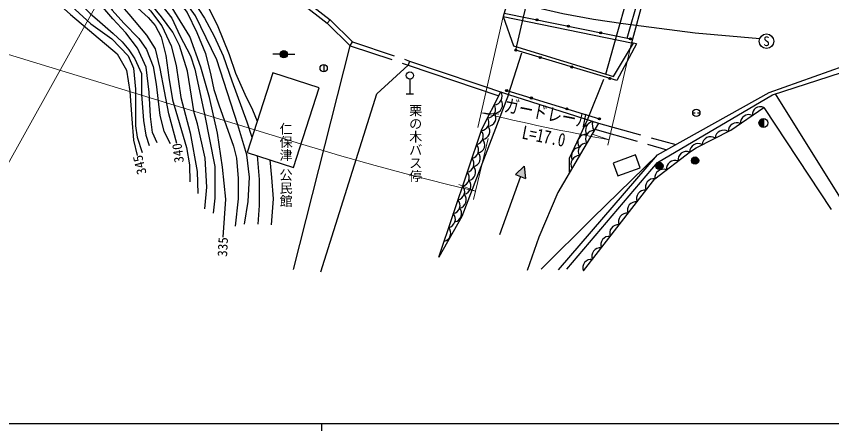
# Model space of a CAD drawing. Units: millimetres at full size, sheet at 1:1000; details may follow other scales. Extents: x 40000 to 680000, y 20000 to 380000.
# Drawn here: x 226160 to 337930, y 204000 to 260834 of the extents above; entities that cross this region are included whole.
import ezdxf
from ezdxf.enums import TextEntityAlignment as Align

# ---------------------------------------------------------------- set-up
doc = ezdxf.new("R2010")
doc.units = ezdxf.units.MM
doc.header["$LTSCALE"] = 1000
doc.linetypes.add('DASHED', pattern=[7.5, 6, -1.5])
for name, color, linetype, lineweight in [('M-BGD', 7, 'Continuous', 25), ('M-STR-HTXT', 7, 'Continuous', 13), ('M-STR-STR1', 1, 'Continuous', 25), ('M-STR-STRC', 7, 'Continuous', 25), ('M-TTL-BAND', 7, 'Continuous', 25)]:
    doc.layers.add(name, color=color, linetype=linetype, lineweight=lineweight)
doc.layers.add('M-BMK-HTXT', color=7, linetype='Continuous')
doc.styles.add('@ＭＳ ゴシック', font='')
doc.styles.add('ＭＳ ゴシック', font='')
doc.styles.get('@ＭＳ ゴシック').set_extended_font_data('@MS Gothic')
doc.styles.get('ＭＳ ゴシック').set_extended_font_data('MS Gothic')

msp = doc.modelspace()

# ---------------------------------------------------------------- hatches: boundary and pattern name
at = {"layer": 'M-BGD'}
for points in [[(297393, 260349, -0.41421), (297543, 260499, -0.41421), (297693, 260349, -1)], [(301682, 259473, -0.41421), (301832, 259623, -0.41421), (301982, 259473, -1)], [(306121, 258567, -0.41421), (306271, 258717, -0.41421), (306421, 258567, -1)], [(310187, 257737, -0.41421), (310337, 257887, -0.41421), (310487, 257737, -1)], [(262322, 255624, -0.41421), (262822, 256124, -0.41421), (263322, 255624, -1)], [(294480, 256191, -0.41421), (294630, 256341, -0.41421), (294780, 256191, -1)], [(297840, 255179, -0.41421), (297990, 255329, -0.41421), (298140, 255179, -1)], [(302160, 253879, -0.41421), (302310, 254029, -0.41421), (302460, 253879, -1)], [(307367, 252312, -0.41421), (307517, 252462, -0.41421), (307667, 252312, -1)], [(293229, 250649, -0.41421), (293379, 250799, -0.41421), (293529, 250649, -1)], [(296619, 249617, -0.41421), (296769, 249767, -0.41421), (296919, 249617, -1)], [(301471, 248140, -0.41421), (301621, 248290, -0.41421), (301771, 248140, -1)], [(305942, 246778, -0.41421), (306092, 246928, -0.41421), (306242, 246778, -1)], [(328565, 246803), (328565, 245603, -1)], [(318700, 241046, -0.41421), (319200, 241546, -0.41421), (319700, 241046, -1)], [(313815, 240309, -0.41421), (314315, 240809, -0.41421), (314815, 240309, -1)], [(295975, 238611), (295780, 240276), (294565, 239121)]]:
    msp.add_hatch(color=256, dxfattribs=at).paths.add_polyline_path(points)

# ---------------------------------------------------------------- linework, layer by layer
at = {"layer": 'M-BGD', "linetype": 'DASHED'}
for p, q in [((295687, 260728), (297710, 269413)), ((308416, 258129), (310978, 267174)), ((309881, 257830), (312332, 266470)), ((272250, 257325), (280077, 254690)), ((271929, 256800), (279887, 254124)), ((293624, 250129), (295631, 256379)), ((304477, 246643), (306977, 252882)), ((305947, 246171), (316579, 243241)), ((305479, 245372), (315312, 242534))]:
    msp.add_line(p, q, dxfattribs=at)
at = {"layer": 'M-BGD'}
for p, q in [((294630, 256191), (295687, 260728)), ((268794, 259889), (269191, 260341)), ((271929, 256800), (272250, 257325)), ((306977, 252882), (308416, 258129)), ((311164, 257061), (310481, 257200)), ((264154, 226116), (271929, 256800)), ((262322, 255624), (261322, 255624)), ((263322, 255624), (264322, 255624)), ((268293, 254231), (268293, 253231)), ((280077, 254690), (279887, 254124)), ((279887, 254124), (292308, 249947)), ((280077, 254690), (293624, 250129)), ((280117, 252223), (280117, 250223)), ((293379, 250649), (306092, 246778)), ((279617, 250223), (280617, 250223)), ((293624, 250129), (305947, 246171)), ((339257, 235703), (330210, 250189)), ((328606, 248312), (337852, 234323)), ((318873, 247604), (319198, 247604)), ((319548, 247604), (319873, 247604)), ((328565, 246803), (328565, 245603)), ((300504, 226077), (314035, 241821)), ((295780, 240276), (294565, 239121)), ((295780, 240276), (295975, 238611)), ((295270, 238866), (292377, 230873)), ((294565, 239121), (295975, 238611))]:
    msp.add_line(p, q, dxfattribs=at)
for points in [[(257452, 232348), (257952, 235431), (258148, 238787), (257745, 241856), (256508, 245931), (253625, 254853), (250729, 260913), (248487, 264033), (246375, 267095), (242745, 271600), (241561, 273562), (240313, 275113)], [(241821, 275630), (243180, 274022), (244986, 270594), (246924, 267448), (248869, 265066), (250400, 262967), (251962, 260571), (253294, 258091), (254527, 255419), (255691, 251980), (257765, 246343), (258455, 244244)], [(241949, 276055), (244271, 274079), (245844, 271652), (247342, 268714), (248367, 267120), (250157, 264693), (252371, 262269), (253690, 259641), (255359, 255604), (256203, 253028), (257471, 250163), (258521, 248007), (259167, 246444)], [(251990, 234434), (252292, 237419), (252035, 241374), (250980, 246108), (250558, 247614), (249614, 253297), (248519, 256817), (247605, 258636), (246045, 260783), (241997, 265727), (237326, 271925), (235611, 273847)], [(236947, 274207), (238193, 272906), (239167, 271778), (240855, 269524), (243669, 265435), (247457, 260592), (248577, 258208), (250019, 255404), (250609, 253593), (251963, 247391), (253387, 240212), (253387, 235881), (253158, 233815)], [(254520, 230546), (254897, 235766), (254444, 240129), (253743, 244794), (252648, 249685), (251450, 253852), (249947, 258082), (245829, 264761), (240627, 271717), (238245, 274556)], [(239126, 274794), (240675, 273006), (242673, 270080), (244902, 267070), (246476, 265037), (248273, 263047), (249569, 261343), (250900, 258611), (252071, 255710), (252831, 252779), (253235, 250773), (253929, 248686), (255938, 243044), (256342, 241398), (256549, 238589), (256549, 235798), (256174, 232071)], [(232032, 272883), (233787, 271848), (235336, 270605), (237047, 268495), (239245, 265289), (240155, 264169), (242375, 262341), (244255, 260673), (245180, 259566), (246000, 258021), (246678, 255437), (247088, 252431), (247555, 249377), (249502, 242857), (249896, 240485), (249934, 238143)], [(234105, 273441), (235490, 272130), (240047, 266274), (241320, 264759), (243226, 263000), (244560, 261568), (246130, 259531), (247406, 256791), (248067, 254086), (248695, 249693), (249989, 244833), (250944, 239535), (251055, 236513)], [(251818, 273121), (268794, 259889), (271929, 256800)], [(252435, 273401), (269191, 260341), (272250, 257325)], [(228923, 272046), (231680, 270276), (234005, 268538), (235571, 266728), (237698, 264180), (239304, 261682), (240900, 259872), (242957, 257793), (244006, 256274), (244926, 253933), (245347, 251533), (245832, 247214), (246377, 245099), (247268, 243387)], [(248143, 243410), (247058, 247454), (245896, 253654), (245233, 256359), (244060, 258252), (241635, 261131), (235548, 268129), (233043, 270706), (230676, 272518)], [(224457, 270843), (227578, 269382), (229791, 267684), (231851, 265837), (234470, 263045), (236295, 261230), (237588, 260075), (239459, 258461), (240663, 257322), (241605, 256246), (242412, 254993), (243310, 253009), (243310, 250111), (243615, 246557), (243935, 244530), (244383, 243106)], [(245455, 243498), (244815, 244905), (244559, 247091), (244391, 250446), (243951, 253841), (242790, 256484), (241196, 258575), (239395, 260497), (237153, 263138), (235719, 264765), (234230, 266204), (232322, 267831), (230010, 269447), (228207, 270486), (226213, 271316)], [(223045, 268973), (227035, 266987), (233570, 261067), (239978, 255672), (241278, 253443), (241741, 250520), (242004, 246751), (242224, 243835), (242736, 241755)], [(225198, 269330), (227275, 268181), (236379, 259788), (239255, 257751), (241478, 255412), (242219, 253736), (242493, 250827), (242493, 245832), (242746, 244272), (243390, 242167)], [(284590, 265679), (288834, 264437), (292168, 263492), (297098, 262123), (301090, 261225), (305299, 260441), (309362, 259854), (319194, 258544), (328071, 257801)], [(292917, 260785), (294298, 256790), (308025, 252559), (310758, 257144)], [(311164, 257061), (308466, 252026), (294630, 256191)], [(298087, 226145), (305191, 233202), (314035, 241821), (329363, 250377), (343760, 255524)], [(301625, 226160), (314069, 240794), (329827, 250065), (345473, 255160)], [(267916, 225778), (275587, 250181), (279887, 254124)], [(284062, 227803), (289960, 245357), (292581, 250480)], [(293624, 250129), (287225, 233371), (284062, 227803)], [(303897, 225910), (313679, 238538), (318565, 242297), (319355, 242814), (324111, 245214), (328606, 248312)], [(305947, 246171), (300381, 236674), (297780, 230545), (296186, 225950)], [(302012, 239456), (301993, 241384), (304477, 246643)], [(259193, 241722), (259471, 238439), (259471, 234901), (259245, 232310)], [(261157, 232234), (261413, 235819), (261206, 238735), (260967, 241148)]]:
    msp.add_lwpolyline(points, dxfattribs=at)
for points in [[(257787, 242177), (264148, 240120), (267680, 251043), (261319, 253100)], [(308608, 238932), (311687, 240063), (311035, 241839), (307956, 240708)]]:
    msp.add_lwpolyline(points, close=True, dxfattribs=at)
for centre, radius in [((297543, 260349), 150), ((301832, 259473), 150), ((306271, 258567), 150), ((310337, 257737), 150), ((262822, 255624), 500), ((294630, 256191), 150), ((297990, 255179), 150), ((268293, 253731), 500), ((302310, 253879), 150), ((280117, 252723), 500), ((307517, 252312), 150), ((293379, 250649), 150), ((296769, 249617), 150), ((301621, 248140), 150), ((319373, 247604), 500), ((306092, 246778), 150), ((328565, 246203), 600), ((319200, 241046), 500), ((314315, 240309), 500)]:
    msp.add_circle(centre, radius, dxfattribs=at)
for centre, radius, start, end in [((291601, 249858), 1160, 273.39105, 32.42068), ((291655, 248707), 1160, 273.39105, 32.42068), ((290690, 248077), 1160, 273.39105, 32.42068), ((328109, 247378), 1058, 61.95283, 187.20916), ((290749, 246918), 1160, 273.8769, 32.90652), ((326570, 246193), 1160, 65.06619, 184.09581), ((289811, 246281), 1143, 273.86123, 33.90392), ((305390, 245227), 1202, 99.51115, 211.42759), ((306462, 245958), 1350, 160.27114, 215.49281), ((324893, 245091), 1144, 63.00074, 182.99046), ((289011, 244381), 1160, 281.91391, 40.94353), ((289950, 245064), 1120, 277.11547, 38.46303), ((305365, 244014), 1160, 90.11155, 209.14117), ((323123, 244056), 1160, 57.2604, 176.29002), ((289275, 243204), 1106, 280.3703, 42.58855), ((304196, 243540), 1074, 80.9638, 218.28893), ((321338, 243155), 1160, 57.2604, 176.29002), ((288374, 242485), 1160, 281.91391, 40.94353), ((303487, 241637), 1245, 96.17482, 203.07791), ((304354, 242288), 1160, 90.11155, 209.14117), ((319618, 242210), 1164, 61.14267, 179.96408), ((288597, 241355), 1160, 281.91391, 40.94353), ((303343, 240563), 1160, 90.11155, 209.14117), ((318020, 241135), 1160, 68.04914, 187.07876), ((287737, 240589), 1160, 281.91391, 40.94353), ((316435, 239915), 1160, 68.04914, 187.07876), ((287100, 238693), 1160, 281.91391, 40.94353), ((287960, 239459), 1160, 281.91391, 40.94353), ((314849, 238696), 1160, 68.04914, 187.07876), ((287324, 237563), 1160, 281.91391, 40.94353), ((313546, 237405), 1158, 82.47425, 201.6494), ((286463, 236798), 1160, 281.91391, 40.94353), ((312323, 235827), 1160, 82.72294, 201.75256), ((286687, 235667), 1160, 281.91391, 40.94353), ((285826, 234902), 1160, 281.91391, 40.94353), ((311098, 234246), 1160, 82.72294, 201.75256), ((285189, 233006), 1160, 281.91391, 40.94353), ((286050, 233772), 1160, 281.91391, 40.94353), ((309873, 232665), 1160, 82.72294, 201.75256), ((284552, 231110), 1160, 281.91391, 40.94353), ((308649, 231084), 1160, 82.72294, 201.75256), ((307424, 229503), 1160, 82.72294, 201.75256), ((306199, 227921), 1160, 82.72294, 201.75256), ((304974, 226340), 1160, 82.72294, 201.75256)]:
    msp.add_arc(centre, radius, start, end, dxfattribs=at)
at = {"layer": 'M-STR-HTXT'}
for p, q in [((292917, 260785), (289409, 245605)), ((310481, 257200), (307234, 243159)), ((289873, 247614), (292318, 247390)), ((288812, 235711), (290820, 244069)), ((307407, 243905), (305081, 244690)), ((289091, 236871), (286803, 237761))]:
    msp.add_line(p, q, dxfattribs=at)
for points in [[(108711, 291259), (265131, 243349), (268367, 242366), (270455, 241750), (275337, 240363), (280121, 239076), (285306, 237763), (289091, 236871)], [(244374, 275427), (224299, 239335), (205149, 239335)]]:
    msp.add_lwpolyline(points, dxfattribs=at)
msp.add_arc((369802, 582160), 343961, 256.56283, 259.54853, dxfattribs=at)
at = {"layer": 'M-STR-STR1'}
for p, q in [((295649, 270506), (292917, 260785)), ((313096, 266818), (310481, 257200)), ((292917, 260785), (310481, 257200)), ((293052, 261266), (310611, 257681))]:
    msp.add_line(p, q, dxfattribs=at)
at = {"layer": 'M-STR-STRC'}
msp.add_circle((328993, 257413), 1000, dxfattribs=at)
at = {"layer": 'M-TTL-BAND'}
for p, q in [((40000, 205000), (579000, 205000)), ((268000, 205000), (268000, 204000))]:
    msp.add_line(p, q, dxfattribs=at)

# ---------------------------------------------------------------- texts
at = {"layer": 'M-BGD', "style": 'ＭＳ ゴシック'}
for s, rotation, p in [('340', 97.279, (248143, 243410)), ('345', 104.043, (242736, 241755)), ('335', 87.136, (254520, 230546))]:
    msp.add_text(s, height=1320, rotation=rotation, dxfattribs=at).set_placement(p, align=Align.MIDDLE_RIGHT)
at = {"layer": 'M-BMK-HTXT', "style": '@ＭＳ ゴシック'}
msp.add_text('栗の木バス停', height=1320, rotation=270, dxfattribs=at).set_placement((280881, 248829), align=Align.MIDDLE_LEFT)
msp.add_text('仁保津 公民館', height=1320, rotation=270, dxfattribs=at).set_placement((263118, 240453), align=Align.MIDDLE_CENTER)
at = {"layer": 'M-STR-HTXT', "style": 'ＭＳ ゴシック', "width": 0.8}
msp.add_text('ガードレール', height=1833, rotation=348.697, dxfattribs=at).set_placement((298707, 246075), align=Align.BOTTOM_CENTER)
msp.add_text('L=17.0', height=1833, rotation=348.867, dxfattribs=at).set_placement((298647, 245293), align=Align.TOP_CENTER)
at = {"layer": 'M-STR-STRC', "style": 'ＭＳ ゴシック'}
msp.add_text('S', height=1320, dxfattribs=at).set_placement((328993, 257413), align=Align.MIDDLE_CENTER)

doc.saveas('drawing.dxf')
